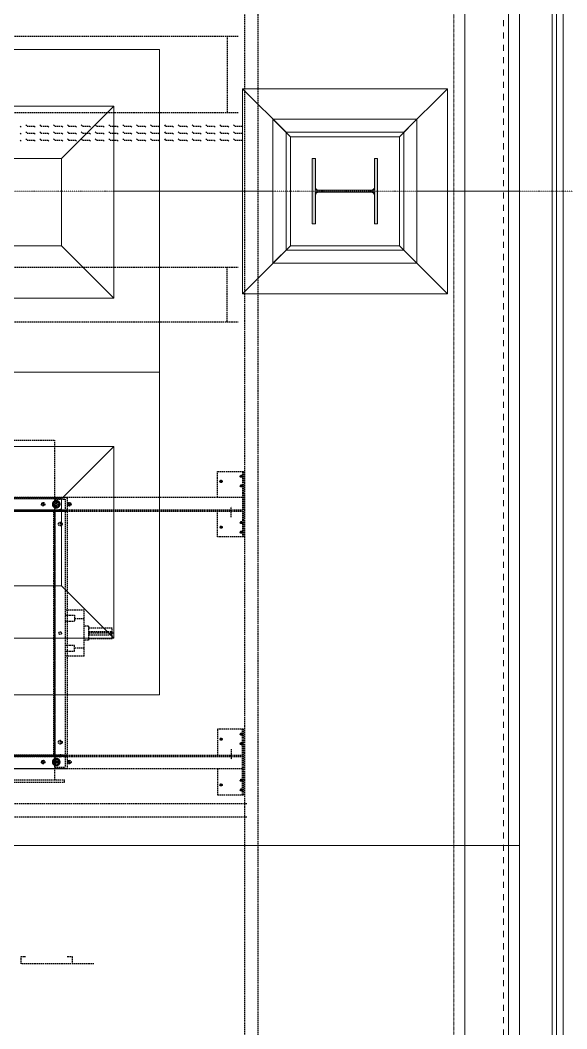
# Model space of a CAD drawing. Extents: x -32000 to 416743, y -254124 to 144214.
# Drawn here: x 15011 to 17518, y 41159 to 45784 of the extents above; entities that cross this region are included whole.
import ezdxf

# ---------------------------------------------------------------- set-up
doc = ezdxf.new("R2010")
doc.units = 0
doc.header["$LTSCALE"] = 10
for name, pattern in [('H12PL4$0$JJP_三點線', [0.9, 0.3, -0.15, 0, -0.15, 0, -0.15, 0, -0.15]), ('H12PL4$0$TAI_虛線', [5.644, 2.822, -2.822]), ('XFM1Q40$0$HIDDEN', [9.525, 6.35, -3.175]), ('XFM7P40ICA$0$H12PL4$0$DOTK1', [0.01, 0.005, -0.005]), ('XFM7P40ICA$0$H12PL4$0$JJP_三點線', [0.9, 0.3, -0.15, 0, -0.15, 0, -0.15, 0, -0.15]), ('XFM7P40ICA$0$H12PL4$0$JJP_虛線(退縮線、投影線、地下室範圍、非屬本工程、圖面分區)', [0.45, 0.3, -0.15])]:
    doc.linetypes.add(name, pattern=pattern)
for name, color, linetype in [('H12PL4$0$A-ROOF', 252, 'Continuous'), ('H12PL4$0$A-WALL-EX', 252, 'Continuous'), ('H12PL4$0$S-COL', 252, 'Continuous'), ('H12PL4$0$S-GRID', 252, 'Continuous'), ('H12PL4$0$S-SLAB-SHOW', 252, 'Continuous'), ('XFM1Q40$0$03', 4, 'Continuous'), ('XFM1Q40$0$DIF', 120, 'Continuous'), ('XFM1Q40$0$FAN', 3, 'Continuous'), ('XFM1Q40$0$HTC', 1, 'Continuous'), ('XFM1Q40$0$STM-01', 7, 'Continuous'), ('XFM1Q40$0$TYPE14X10', 7, 'Continuous'), ('XFM1Q40$0$外觀', 4, 'Continuous'), ('XFM1Q40$0$擋水簾', 151, 'Continuous'), ('XFM1Q40$0$槽鐵', 21, 'Continuous'), ('XFM1Q40$0$腳架', 7, 'Continuous'), ('XFM1Q40$0$軸心', 41, 'Continuous'), ('XFM1Q40$0$風車架', 4, 'Continuous'), ('XFM7P40ICA$0$H12PL4$0$A-WALL-EX', 252, 'Continuous'), ('XFM7P40ICA$0$H12PL4$0$Hattch', 252, 'Continuous'), ('XFM7P40ICA$0$H12PL4$0$L40_19_MEJI', 252, 'Continuous'), ('XFM7P40ICA$0$H12PL4$0$L40_19_SIAGE1', 252, 'Continuous'), ('XFM7P40ICA$0$H12PL4$0$L40_19_STEEL2', 252, 'Continuous'), ('XFM7P40ICA$0$H12PL4$0$L40_19_SUGATA3', 252, 'Continuous'), ('XFM7P40ICA$0$H12PL4$0$L40_19_SUGATAD', 252, 'Continuous'), ('XFM7P40ICA$0$H12PL4$0$L40_19_設備基礎', 252, 'Continuous'), ('XFM7P40ICA$0$H12PL4$0$S-COL', 252, 'Continuous'), ('XFM7P40ICA$0$H12PL4$0$S-GRID', 252, 'Continuous')]:
    doc.layers.add(name, color=color, linetype=linetype)

# ---------------------------------------------------------------- blocks, each defined once
blk = doc.blocks.new('H12PL4')
at = {"layer": 'H12PL4$0$A-ROOF', "linetype": 'H12PL4$0$TAI_虛線', "lineweight": 0, "flags": 128}
blk.add_lwpolyline([(17227, 57354.6), (17227, 2650)], dxfattribs=at)
at = {"layer": 'H12PL4$0$A-WALL-EX', "lineweight": 0, "flags": 128}
for points in [[(17500, -2650), (17500, 91700)], [(17500, -2650), (17500, 91700)], [(17500, -2650), (17500, 91700)], [(17500, -2650), (17500, 91700)], [(17500, 83000), (17500, -2615)]]:
    blk.add_lwpolyline(points, dxfattribs=at)
at = {"layer": 'H12PL4$0$S-COL', "lineweight": 0, "flags": 128}
for points in [[(16030, 44530), (16030, 45470)], [(16230, 45270), (16030, 45470)], [(16030, 45470), (16970, 45470)], [(16970, 45470), (16770, 45270)], [(16970, 45470), (16970, 44530)], [(16230, 45270), (16230, 44730)], [(16770, 45270), (16230, 45270)], [(16770, 44730), (16770, 45270)], [(16230, 44730), (16030, 44530)], [(16230, 44730), (16770, 44730)], [(16970, 44530), (16770, 44730)], [(16030, 44530), (16970, 44530)]]:
    blk.add_lwpolyline(points, dxfattribs=at)
blk.add_lwpolyline([(16350, 45150), (16350, 44850), (16365, 44850), (16365, 44995), (16635, 44995), (16635, 44850), (16650, 44850), (16650, 45150), (16635, 45150), (16635, 45005), (16365, 45005), (16365, 45150)], close=True, dxfattribs=at)
at = {"layer": 'H12PL4$0$S-GRID', "linetype": 'H12PL4$0$JJP_三點線', "lineweight": 0}
blk.add_line((-29000, 45000), (289600, 45000), dxfattribs=at)
at = {"layer": 'H12PL4$0$S-SLAB-SHOW', "lineweight": 0}
blk.add_line((17300, -2300), (17300, 82649.8), dxfattribs=at)
at = {"layer": 'H12PL4$0$S-SLAB-SHOW', "lineweight": 0, "flags": 128}
blk.add_lwpolyline([(17470, -2300), (17470, 82649.8)], dxfattribs=at)
blk = doc.blocks.new('XFM1Q40$0$A$Cac22a11c')
at = {"layer": 'XFM1Q40$0$03', "color": 252, "linetype": 'XFM1Q40$0$HIDDEN', "ltscale": 0.1}
for p, q in [((285410, 180578.4), (289110, 180578.4)), ((289060, 180578.4), (289060, 180228.4)), ((285410, 180228.4), (289110, 180228.4))]:
    blk.add_line(p, q, dxfattribs=at)
at = {"layer": 'XFM1Q40$0$DIF', "color": 252, "linetype": 'XFM1Q40$0$HIDDEN', "ltscale": 0.1}
for p, q in [((288115.5, 176324.4), (288115.5, 176357.4)), ((288115.5, 176357.4), (288137, 176357.4)), ((288448.5, 176324.4), (288115.5, 176324.4)), ((288327, 176357.4), (288348.5, 176357.4)), ((288348.5, 176357.4), (288348.5, 176324.4))]:
    blk.add_line(p, q, dxfattribs=at)
at = {"layer": 'XFM1Q40$0$FAN', "color": 252, "linetype": 'XFM1Q40$0$HIDDEN', "ltscale": 0.1}
for p, q in [((287003, 178726), (288269, 178726)), ((288269, 177168), (288269, 178726)), ((286958, 177168), (288314, 177168)), ((286958, 177158), (288314, 177158)), ((288314, 177158), (288314, 177168))]:
    blk.add_line(p, q, dxfattribs=at)
for centre in [(288294.5, 178404), (288294.5, 177841), (288294.5, 177278)]:
    blk.add_circle(centre, 6, dxfattribs=at)
at = {"layer": 'XFM1Q40$0$HTC', "color": 252, "linetype": 'XFM1Q40$0$HIDDEN', "ltscale": 0.1}
for p, q in [((285410, 179519.1), (289060, 179519.1)), ((289060, 179269.1), (289060, 179519.1)), ((289060, 179519.1), (289110, 179519.1)), ((285410, 179269.1), (289060, 179269.1)), ((289060, 179269.1), (289110, 179269.1))]:
    blk.add_line(p, q, dxfattribs=at)
at = {"layer": 'XFM1Q40$0$STM-01', "color": 252, "linetype": 'XFM1Q40$0$HIDDEN', "ltscale": 0.1}
for p, q in [((289015, 178582), (289135, 178582)), ((289015, 178463.5), (289015, 178582)), ((289032, 178539), (289032, 178543)), ((289123, 178560), (289119, 178560)), ((289124, 178560), (289126, 178560)), ((289125, 178562), (289125, 178566)), ((289125, 178561), (289125, 178559)), ((289125, 178558), (289125, 178554)), ((289127, 178560), (289131, 178560)), ((289131, 178582), (289131, 178282)), ((289135, 178582), (289135, 178282)), ((289030, 178537), (289026, 178537)), ((289031, 178537), (289033, 178537)), ((289032, 178538), (289032, 178536)), ((289032, 178535), (289032, 178531)), ((289034, 178537), (289038, 178537)), ((289123, 178516), (289119, 178516)), ((289124, 178516), (289126, 178516)), ((289125, 178518), (289125, 178522)), ((289125, 178517), (289125, 178515)), ((289125, 178514), (289125, 178510)), ((289127, 178516), (289131, 178516)), ((289131, 178463.5), (285164, 178463.5)), ((285164, 178407), (289131, 178407)), ((288214, 178432), (288207, 178432)), ((288217, 178432), (288215, 178432)), ((288216, 178434), (288216, 178441)), ((288216, 178431), (288216, 178433)), ((288216, 178430), (288216, 178423)), ((288218, 178432), (288225, 178432)), ((288334, 178432), (288327, 178432)), ((288337, 178432), (288335, 178432)), ((288336, 178434), (288336, 178441)), ((288336, 178431), (288336, 178433)), ((288336, 178430), (288336, 178423)), ((288338, 178432), (288345, 178432)), ((285164, 178400.5), (289131, 178400.5)), ((289015, 178282), (289015, 178400.5)), ((289030, 178327), (289026, 178327)), ((289031, 178327), (289033, 178327)), ((289032, 178329), (289032, 178333)), ((289032, 178328), (289032, 178326)), ((289032, 178325), (289032, 178321)), ((289034, 178327), (289038, 178327)), ((289123, 178348), (289119, 178348)), ((289124, 178348), (289126, 178348)), ((289125, 178350), (289125, 178354)), ((289125, 178349), (289125, 178347)), ((289125, 178346), (289125, 178342)), ((289125, 178306), (289125, 178310)), ((289127, 178348), (289131, 178348)), ((289135, 178282), (289015, 178282)), ((289123, 178304), (289119, 178304)), ((289124, 178304), (289126, 178304)), ((289125, 178305), (289125, 178303)), ((289125, 178302), (289125, 178298)), ((289127, 178304), (289131, 178304)), ((289135, 177400), (289015, 177400)), ((289015, 177400), (289015, 177281.5)), ((289125, 177380), (289125, 177384)), ((289131, 177100), (289131, 177400)), ((289135, 177100), (289135, 177400)), ((289030, 177355), (289026, 177355)), ((289031, 177355), (289033, 177355)), ((289032, 177357), (289032, 177361)), ((289032, 177354), (289032, 177356)), ((289032, 177353), (289032, 177349)), ((289034, 177355), (289038, 177355)), ((289123, 177378), (289119, 177378)), ((289124, 177378), (289126, 177378)), ((289125, 177377), (289125, 177379)), ((289125, 177376), (289125, 177372)), ((289125, 177336), (289125, 177340)), ((289127, 177378), (289131, 177378)), ((289123, 177334), (289119, 177334)), ((289124, 177334), (289126, 177334)), ((289125, 177333), (289125, 177335)), ((289125, 177332), (289125, 177328)), ((289127, 177334), (289131, 177334)), ((285164, 177281.5), (289131, 177281.5)), ((285164, 177275), (289131, 177275)), ((288214, 177250), (288207, 177250)), ((288217, 177250), (288215, 177250)), ((288216, 177252), (288216, 177259)), ((288216, 177251), (288216, 177249)), ((288216, 177248), (288216, 177241)), ((288218, 177250), (288225, 177250)), ((288334, 177250), (288327, 177250)), ((288337, 177250), (288335, 177250)), ((288336, 177252), (288336, 177259)), ((288336, 177251), (288336, 177249)), ((288336, 177248), (288336, 177241)), ((288338, 177250), (288345, 177250)), ((289131, 177218.5), (285164, 177218.5)), ((289015, 177218.5), (289015, 177100)), ((289123, 177166), (289119, 177166)), ((289124, 177166), (289126, 177166)), ((289125, 177168), (289125, 177172)), ((289125, 177165), (289125, 177167)), ((289125, 177164), (289125, 177160)), ((289127, 177166), (289131, 177166)), ((289030, 177145), (289026, 177145)), ((289031, 177145), (289033, 177145)), ((289032, 177147), (289032, 177151)), ((289032, 177144), (289032, 177146)), ((289032, 177143), (289032, 177139)), ((289034, 177145), (289038, 177145)), ((289123, 177122), (289119, 177122)), ((289124, 177122), (289126, 177122)), ((289125, 177124), (289125, 177128)), ((289125, 177121), (289125, 177123)), ((289125, 177120), (289125, 177116)), ((289127, 177122), (289131, 177122)), ((289015, 177100), (289135, 177100))]:
    blk.add_line(p, q, dxfattribs=at)
for centre, radius in [((289032, 178537), 5), ((289125, 178560), 5), ((289125, 178516), 5), ((288216, 178432), 8), ((288336, 178432), 8), ((289032, 178327), 5), ((289125, 178348), 5), ((289125, 178304), 5), ((289032, 177355), 5), ((289125, 177378), 5), ((289125, 177334), 5), ((288216, 177250), 8), ((288336, 177250), 8), ((289125, 177166), 5), ((289032, 177145), 5), ((289125, 177122), 5)]:
    blk.add_circle(centre, radius, dxfattribs=at)
at = {"layer": 'XFM1Q40$0$TYPE14X10', "color": 252, "linetype": 'XFM1Q40$0$HIDDEN', "ltscale": 0.1}
for p, q in [((289200, 187517.6), (289200, 172197.6)), ((289140, 187457.6), (289140, 172257.6)), ((289150, 177057.6), (285155, 177057.6)), ((289150, 176997.6), (285155, 176997.6))]:
    blk.add_line(p, q, dxfattribs=at)
at = {"layer": 'XFM1Q40$0$外觀', "color": 252, "linetype": 'XFM1Q40$0$HIDDEN', "ltscale": 0.1}
for p, q in [((288281, 178432), (288271, 178432)), ((288276, 178437), (288276, 178427)), ((288299.5, 178341), (288289.5, 178341)), ((288294.5, 178346), (288294.5, 178336)), ((288299.5, 177341), (288289.5, 177341)), ((288294.5, 177346), (288294.5, 177336)), ((288281, 177250), (288271, 177250)), ((288276, 177255), (288276, 177245))]:
    blk.add_line(p, q, dxfattribs=at)
at = {"layer": 'XFM1Q40$0$外觀', "color": 252, "linetype": 'XFM1Q40$0$HIDDEN', "ltscale": 0.1, "const_width": 10}
for points in [[(288291, 178432, 1), (288261, 178432, 1)], [(288291, 177250, 1), (288261, 177250, 1)]]:
    blk.add_lwpolyline(points, format="xyb", close=True, dxfattribs=at)
at = {"layer": 'XFM1Q40$0$外觀', "color": 252, "linetype": 'XFM1Q40$0$HIDDEN', "ltscale": 0.1}
for centre, radius in [((288276, 178432), 8), ((288294.5, 178341), 8.5), ((288294.5, 177341), 8.5), ((288276, 177250), 7)]:
    blk.add_circle(centre, radius, dxfattribs=at)
at = {"layer": 'XFM1Q40$0$擋水簾', "color": 252, "linetype": 'XFM1Q40$0$HIDDEN', "ltscale": 0.1}
for p, q in [((288110.8, 180165.7), (288116.4, 180160.1)), ((288136.9, 180171.3), (288142.5, 180165.7)), ((288142.5, 180165.7), (288174.2, 180165.7)), ((288174.3, 180165.7), (288179.9, 180160.1)), ((288200.4, 180171.3), (288206, 180165.7)), ((288206, 180165.7), (288237.7, 180165.7)), ((288237.8, 180165.7), (288243.4, 180160.1)), ((288263.9, 180171.3), (288269.5, 180165.7)), ((288269.5, 180165.7), (288301.2, 180165.7)), ((288301.3, 180165.7), (288306.9, 180160.1)), ((288327.4, 180171.3), (288333, 180165.7)), ((288333, 180165.7), (288364.7, 180165.7)), ((288364.8, 180165.7), (288370.4, 180160.1)), ((288390.9, 180171.3), (288396.5, 180165.7)), ((288396.5, 180165.7), (288428.2, 180165.7)), ((288428.3, 180165.7), (288433.9, 180160.1)), ((288454.4, 180171.3), (288460, 180165.7)), ((288460, 180165.7), (288491.7, 180165.7)), ((288491.8, 180165.7), (288497.4, 180160.1)), ((288517.9, 180171.3), (288523.5, 180165.7)), ((288523.5, 180165.7), (288555.2, 180165.7)), ((288555.3, 180165.7), (288560.9, 180160.1)), ((288581.4, 180171.3), (288587, 180165.7)), ((288587, 180165.7), (288618.7, 180165.7)), ((288618.8, 180165.7), (288624.4, 180160.1)), ((288644.9, 180171.3), (288650.5, 180165.7)), ((288650.5, 180165.7), (288682.2, 180165.7)), ((288682.3, 180165.7), (288687.9, 180160.1)), ((288708.4, 180171.3), (288714, 180165.7)), ((288714, 180165.7), (288745.7, 180165.7)), ((288745.8, 180165.7), (288751.4, 180160.1)), ((288771.9, 180171.3), (288777.5, 180165.7)), ((288777.5, 180165.7), (288809.2, 180165.7)), ((288809.3, 180165.7), (288814.9, 180160.1)), ((288835.4, 180171.3), (288841, 180165.7)), ((288841, 180165.7), (288872.7, 180165.7)), ((288872.8, 180165.7), (288878.4, 180160.1)), ((288898.9, 180171.3), (288904.5, 180165.7)), ((288904.5, 180165.7), (288936.2, 180165.7)), ((288936.3, 180165.7), (288941.9, 180160.1)), ((288962.4, 180171.3), (288968, 180165.7)), ((288968, 180165.7), (288999.7, 180165.7)), ((288999.8, 180165.7), (289005.4, 180160.1)), ((289025.9, 180171.3), (289031.5, 180165.7)), ((289031.5, 180165.7), (289063.2, 180165.7)), ((289063.3, 180165.7), (289068.9, 180160.1)), ((289089.4, 180171.3), (289095, 180165.7)), ((289095, 180165.7), (289126.7, 180165.7)), ((289126.8, 180165.7), (289132.4, 180160.1)), ((288110.8, 180133.9), (288116.4, 180128.3)), ((288136.9, 180139.6), (288142.5, 180133.9)), ((288142.5, 180133.9), (288174.2, 180133.9)), ((288174.3, 180133.9), (288179.9, 180128.3)), ((288200.4, 180139.6), (288206, 180133.9)), ((288206, 180133.9), (288237.7, 180133.9)), ((288237.8, 180133.9), (288243.4, 180128.3)), ((288263.9, 180139.6), (288269.5, 180133.9)), ((288269.5, 180133.9), (288301.2, 180133.9)), ((288301.3, 180133.9), (288306.9, 180128.3)), ((288327.4, 180139.6), (288333, 180133.9)), ((288333, 180133.9), (288364.7, 180133.9)), ((288364.8, 180133.9), (288370.4, 180128.3)), ((288390.9, 180139.6), (288396.5, 180133.9)), ((288396.5, 180133.9), (288428.2, 180133.9)), ((288428.3, 180133.9), (288433.9, 180128.3)), ((288454.4, 180139.6), (288460, 180133.9)), ((288460, 180133.9), (288491.7, 180133.9)), ((288491.8, 180133.9), (288497.4, 180128.3)), ((288517.9, 180139.6), (288523.5, 180133.9)), ((288523.5, 180133.9), (288555.2, 180133.9)), ((288555.3, 180133.9), (288560.9, 180128.3)), ((288581.4, 180139.6), (288587, 180133.9)), ((288587, 180133.9), (288618.7, 180133.9)), ((288618.8, 180133.9), (288624.4, 180128.3)), ((288644.9, 180139.6), (288650.5, 180133.9)), ((288650.5, 180133.9), (288682.2, 180133.9)), ((288682.3, 180133.9), (288687.9, 180128.3)), ((288708.4, 180139.6), (288714, 180133.9)), ((288714, 180133.9), (288745.7, 180133.9)), ((288745.8, 180133.9), (288751.4, 180128.3)), ((288771.9, 180139.6), (288777.5, 180133.9)), ((288777.5, 180133.9), (288809.2, 180133.9)), ((288809.3, 180133.9), (288814.9, 180128.3)), ((288835.4, 180139.6), (288841, 180133.9)), ((288841, 180133.9), (288872.7, 180133.9)), ((288872.8, 180133.9), (288878.4, 180128.3)), ((288898.9, 180139.6), (288904.5, 180133.9)), ((288904.5, 180133.9), (288936.2, 180133.9)), ((288936.3, 180133.9), (288941.9, 180128.3)), ((288962.4, 180139.6), (288968, 180133.9)), ((288968, 180133.9), (288999.7, 180133.9)), ((288999.8, 180133.9), (289005.4, 180128.3)), ((289025.9, 180139.6), (289031.5, 180133.9)), ((289031.5, 180133.9), (289063.2, 180133.9)), ((289063.3, 180133.9), (289068.9, 180128.3)), ((289089.4, 180139.6), (289095, 180133.9)), ((289095, 180133.9), (289126.7, 180133.9)), ((289126.8, 180133.9), (289132.4, 180128.3)), ((288110.8, 180102.2), (288116.4, 180096.6)), ((288136.9, 180107.8), (288142.5, 180102.2)), ((288142.5, 180102.2), (288174.2, 180102.2)), ((288174.3, 180102.2), (288179.9, 180096.6)), ((288200.4, 180107.8), (288206, 180102.2)), ((288206, 180102.2), (288237.7, 180102.2)), ((288237.8, 180102.2), (288243.4, 180096.6)), ((288263.9, 180107.8), (288269.5, 180102.2)), ((288269.5, 180102.2), (288301.2, 180102.2)), ((288301.3, 180102.2), (288306.9, 180096.6)), ((288327.4, 180107.8), (288333, 180102.2)), ((288333, 180102.2), (288364.7, 180102.2)), ((288364.8, 180102.2), (288370.4, 180096.6)), ((288390.9, 180107.8), (288396.5, 180102.2)), ((288396.5, 180102.2), (288428.2, 180102.2)), ((288428.3, 180102.2), (288433.9, 180096.6)), ((288454.4, 180107.8), (288460, 180102.2)), ((288460, 180102.2), (288491.7, 180102.2)), ((288491.8, 180102.2), (288497.4, 180096.6)), ((288517.9, 180107.8), (288523.5, 180102.2)), ((288523.5, 180102.2), (288555.2, 180102.2)), ((288555.3, 180102.2), (288560.9, 180096.6)), ((288581.4, 180107.8), (288587, 180102.2)), ((288587, 180102.2), (288618.7, 180102.2)), ((288618.8, 180102.2), (288624.4, 180096.6)), ((288644.9, 180107.8), (288650.5, 180102.2)), ((288650.5, 180102.2), (288682.2, 180102.2)), ((288682.3, 180102.2), (288687.9, 180096.6)), ((288708.4, 180107.8), (288714, 180102.2)), ((288714, 180102.2), (288745.7, 180102.2)), ((288745.8, 180102.2), (288751.4, 180096.6)), ((288771.9, 180107.8), (288777.5, 180102.2)), ((288777.5, 180102.2), (288809.2, 180102.2)), ((288809.3, 180102.2), (288814.9, 180096.6)), ((288835.4, 180107.8), (288841, 180102.2)), ((288841, 180102.2), (288872.7, 180102.2)), ((288872.8, 180102.2), (288878.4, 180096.6)), ((288898.9, 180107.8), (288904.5, 180102.2)), ((288904.5, 180102.2), (288936.2, 180102.2)), ((288936.3, 180102.2), (288941.9, 180096.6)), ((288962.4, 180107.8), (288968, 180102.2)), ((288968, 180102.2), (288999.7, 180102.2)), ((288999.8, 180102.2), (289005.4, 180096.6)), ((289025.9, 180107.8), (289031.5, 180102.2)), ((289031.5, 180102.2), (289063.2, 180102.2)), ((289063.3, 180102.2), (289068.9, 180096.6)), ((289089.4, 180107.8), (289095, 180102.2)), ((289095, 180102.2), (289126.7, 180102.2)), ((289126.8, 180102.2), (289132.4, 180096.6))]:
    blk.add_line(p, q, dxfattribs=at)
at = {"layer": 'XFM1Q40$0$槽鐵', "color": 252, "linetype": 'XFM1Q40$0$HIDDEN', "ltscale": 0.1}
for p, q in [((285900.1, 178463.5), (288326, 178463.5)), ((288326, 178463.5), (288326, 177218.5)), ((286464.6, 178407), (288326, 178407)), ((288263, 178407), (288263, 177281.5)), ((288269.5, 178407), (288269.5, 177281.5)), ((289079, 178372.6), (289079, 178420.7)), ((286464.6, 178400.5), (288326, 178400.5)), ((289079, 177309.5), (289079, 177261.4)), ((288326, 177281.5), (286464.6, 177281.5)), ((288326, 177275), (286464.6, 177275)), ((288326, 177218.5), (285900.1, 177218.5))]:
    blk.add_line(p, q, dxfattribs=at)
at = {"layer": 'XFM1Q40$0$腳架', "color": 252, "linetype": 'XFM1Q40$0$HIDDEN', "ltscale": 0.1}
for p, q in [((288403.5, 177946), (288317, 177946)), ((288403.5, 177736), (288403.5, 177946)), ((288317, 177923.5), (288360.3, 177923.5)), ((288317, 177896.2), (288360.3, 177896.2)), ((288360.3, 177923.5), (288360.3, 177896.2)), ((288360.3, 177908.5), (288403.5, 177908.5)), ((288423.5, 177872.5), (288403.5, 177872.5)), ((288423.5, 177872.5), (288423.5, 177809.5)), ((288423.5, 177809.5), (288403.5, 177809.5)), ((288317, 177785.9), (288360.3, 177785.9)), ((288317, 177758.5), (288360.3, 177758.5)), ((288360.3, 177758.5), (288360.3, 177785.9)), ((288360.3, 177773.5), (288403.5, 177773.5)), ((288403.5, 177736), (288317, 177736))]:
    blk.add_line(p, q, dxfattribs=at)
at = {"layer": 'XFM1Q40$0$軸心', "color": 252, "linetype": 'XFM1Q40$0$HIDDEN', "ltscale": 0.1}
for p, q in [((288423.5, 177865), (288532.5, 177865)), ((288427.5, 177833), (288427.5, 177849)), ((288427.5, 177849), (288527.5, 177849)), ((288527.5, 177849), (288527.5, 177833)), ((288532.5, 177817), (288532.5, 177865)), ((288537.5, 177841), (288423.5, 177841)), ((288423.5, 177817), (288532.5, 177817)), ((288427.5, 177833), (288527.5, 177833))]:
    blk.add_line(p, q, dxfattribs=at)
at = {"layer": 'XFM1Q40$0$風車架', "color": 252, "linetype": 'XFM1Q40$0$HIDDEN', "ltscale": 0.1}
for p, q in [((288269, 178456), (288269, 177226)), ((288269, 178456), (288317, 178456)), ((288317, 178456), (288317, 177226)), ((288269, 177226), (288317, 177226))]:
    blk.add_line(p, q, dxfattribs=at)
blk = doc.blocks.new('XFM1Q40')
blk.add_blockref('XFM1Q40$0$A$Cac22a11c', (-273100, -134867.6))
blk = doc.blocks.new('XFM7P40ICA$0$H12PL4')
at = {"layer": 'XFM7P40ICA$0$H12PL4$0$Hattch', "linetype": 'Continuous', "lineweight": 0}
blk.add_hatch(color=256, dxfattribs=at).paths.add_polyline_path([(16350, 45150), (16350, 44850), (16365, 44850), (16365, 44995), (16635, 44995), (16635, 44850), (16650, 44850), (16650, 45150), (16635, 45150), (16635, 45005), (16365, 45005), (16365, 45150)])
at = {"layer": 'XFM7P40ICA$0$H12PL4$0$A-WALL-EX', "lineweight": 0}
blk.add_line((17300, -2300), (17300, 82649.8), dxfattribs=at)
at = {"layer": 'XFM7P40ICA$0$H12PL4$0$A-WALL-EX', "lineweight": 0, "flags": 128}
for points in [[(17470, -2300), (17470, 82649.8)], [(17500, 82650), (17500, -2300)]]:
    blk.add_lwpolyline(points, dxfattribs=at)
at = {"layer": 'XFM7P40ICA$0$H12PL4$0$A-WALL-EX', "linetype": 'XFM7P40ICA$0$H12PL4$0$JJP_虛線(退縮線、投影線、地下室範圍、非屬本工程、圖面分區)', "lineweight": 0, "flags": 128}
for points in [[(17250, 57350), (17250, 2650)], [(17300, 2650), (17300, 57350)]]:
    blk.add_lwpolyline(points, dxfattribs=at)
at = {"layer": 'XFM7P40ICA$0$H12PL4$0$L40_19_MEJI', "lineweight": 0}
for p, q in [((17050, -1975), (17050, 82050)), ((9750, 45650), (15650, 45650)), ((15650, 45650), (15650, 42690)), ((16170, 45000), (15440, 45000)), ((17300, 45000), (16830, 45000)), ((9750, 44170), (15650, 44170)), ((9750, 42690), (15650, 42690)), ((17300, 42000), (14790, 42000))]:
    blk.add_line(p, q, dxfattribs=at)
at = {"layer": 'XFM7P40ICA$0$H12PL4$0$L40_19_SIAGE1', "lineweight": 0}
blk.add_line((17500, -2650), (17500, 91700), dxfattribs=at)
at = {"layer": 'XFM7P40ICA$0$H12PL4$0$L40_19_STEEL2', "lineweight": 0, "flags": 128}
blk.add_lwpolyline([(16350, 44850), (16350, 45150), (16365, 45150), (16365, 45018, 0.414214), (16378, 45005), (16622, 45005, 0.414214), (16635, 45018), (16635, 45150), (16650, 45150), (16650, 44850), (16635, 44850), (16635, 44982, 0.414214), (16622, 44995), (16378, 44995, 0.414214), (16365, 44982), (16365, 44850)], format="xyb", close=True, dxfattribs=at)
at = {"layer": 'XFM7P40ICA$0$H12PL4$0$L40_19_SUGATA3', "lineweight": 0}
for p, q in [((17450, -2125), (17450, 82475)), ((17300, -1975), (17300, 82325)), ((15200, 45150), (15440, 45390)), ((16170, 45330), (16250, 45250)), ((16750, 45250), (16830, 45330)), ((15200, 44750), (15440, 44510)), ((16170, 44670), (16250, 44750)), ((16750, 44750), (16830, 44670)), ((15200, 43590), (15440, 43830)), ((15200, 43190), (15440, 42950))]:
    blk.add_line(p, q, dxfattribs=at)
at = {"layer": 'XFM7P40ICA$0$H12PL4$0$L40_19_SUGATA3', "lineweight": 0, "flags": 128}
for points in [[(16170, 44670), (16830, 44670), (16830, 45330), (16170, 45330)], [(16250, 44750), (16750, 44750), (16750, 45250), (16250, 45250)]]:
    blk.add_lwpolyline(points, close=True, dxfattribs=at)
at = {"layer": 'XFM7P40ICA$0$H12PL4$0$L40_19_SUGATAD', "linetype": 'XFM7P40ICA$0$H12PL4$0$DOTK1', "lineweight": 0}
blk.add_line((17000, 2500), (17000, 57495), dxfattribs=at)
at = {"layer": 'XFM7P40ICA$0$H12PL4$0$L40_19_設備基礎', "lineweight": 0, "flags": 128}
for points in [[(15440, 44510), (15440, 45390), (9960, 45390), (9960, 44510)], [(10200, 44750), (10200, 45150), (15200, 45150), (15200, 44750)], [(15440, 42950), (15440, 43830), (9960, 43830), (9960, 42950)], [(10200, 43190), (10200, 43590), (15200, 43590), (15200, 43190)]]:
    blk.add_lwpolyline(points, close=True, dxfattribs=at)
at = {"layer": 'XFM7P40ICA$0$H12PL4$0$S-COL', "lineweight": 0, "flags": 128}
for points in [[(16030, 44530), (16030, 45470)], [(16230, 45270), (16030, 45470)], [(16030, 45470), (16970, 45470)], [(16970, 45470), (16770, 45270)], [(16970, 45470), (16970, 44530)], [(16230, 45270), (16230, 44730)], [(16770, 45270), (16230, 45270)], [(16770, 44730), (16770, 45270)], [(16230, 44730), (16030, 44530)], [(16230, 44730), (16770, 44730)], [(16970, 44530), (16770, 44730)], [(16030, 44530), (16970, 44530)]]:
    blk.add_lwpolyline(points, dxfattribs=at)
blk.add_lwpolyline([(16350, 45150), (16350, 44850), (16365, 44850), (16365, 44995), (16635, 44995), (16635, 44850), (16650, 44850), (16650, 45150), (16635, 45150), (16635, 45005), (16365, 45005), (16365, 45150)], close=True, dxfattribs=at)
at = {"layer": 'XFM7P40ICA$0$H12PL4$0$S-GRID', "linetype": 'XFM7P40ICA$0$H12PL4$0$JJP_三點線', "lineweight": 0}
blk.add_line((-29000, 45000), (289600, 45000), dxfattribs=at)
blk = doc.blocks.new('XFM7P40ICA')
blk.add_blockref('XFM7P40ICA$0$H12PL4', (0, 0))

msp = doc.modelspace()

# ---------------------------------------------------------------- block references
for name in ['H12PL4', 'XFM7P40ICA', 'XFM1Q40']:
    msp.add_blockref(name, (0, 0))

doc.saveas('drawing.dxf')
